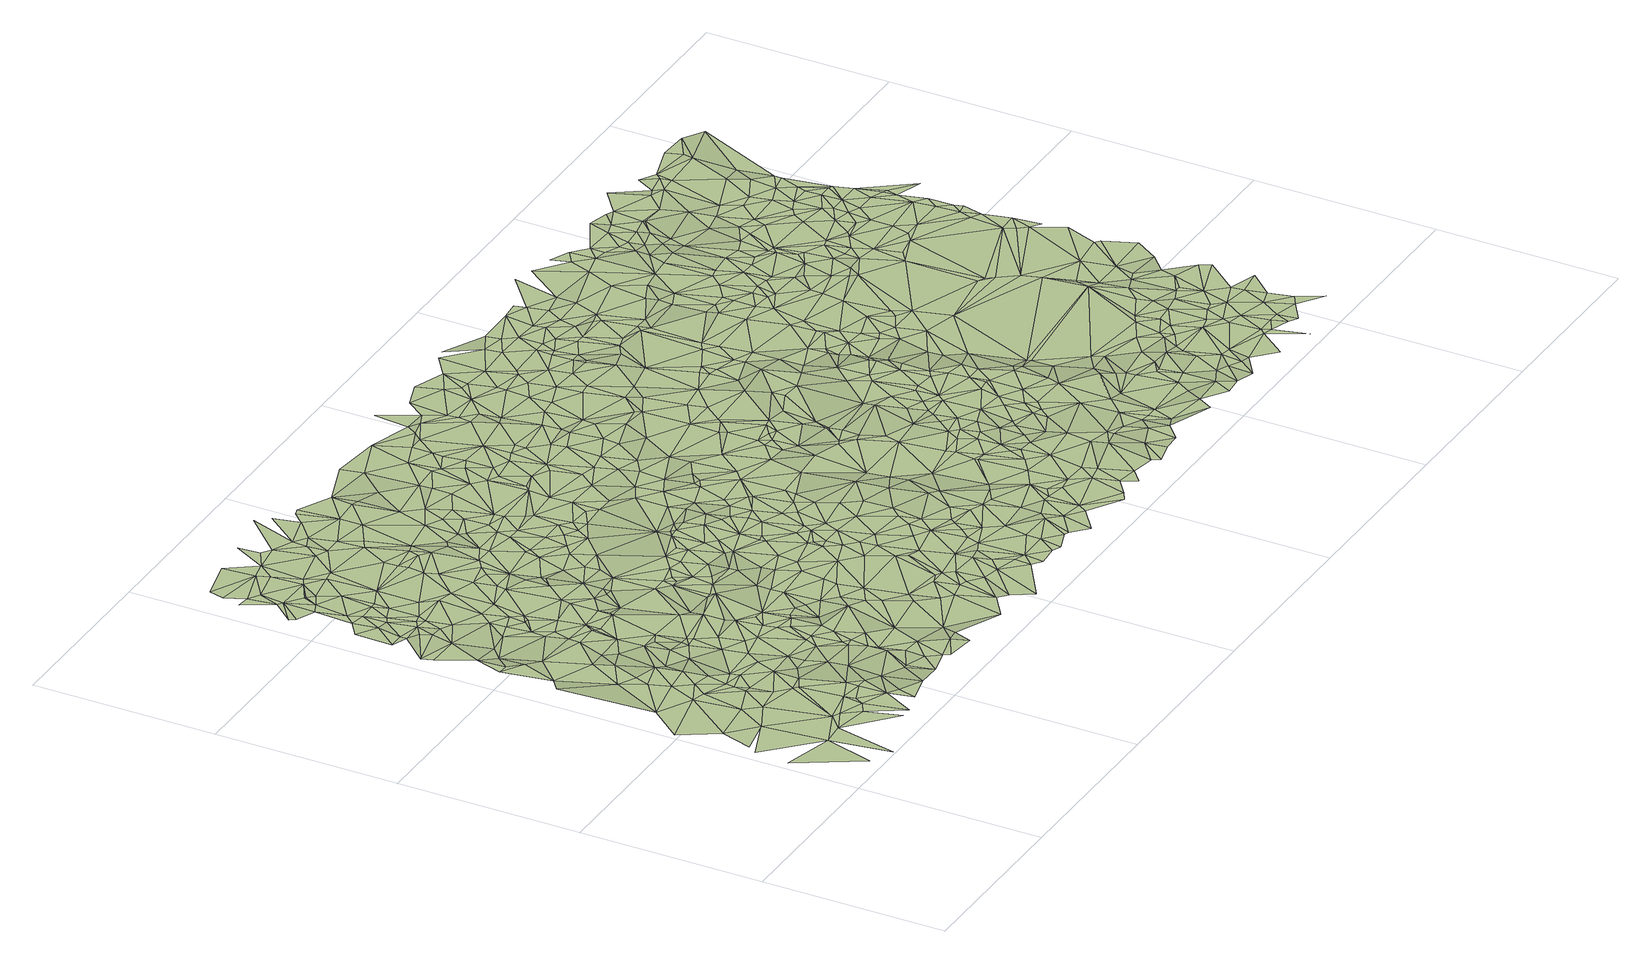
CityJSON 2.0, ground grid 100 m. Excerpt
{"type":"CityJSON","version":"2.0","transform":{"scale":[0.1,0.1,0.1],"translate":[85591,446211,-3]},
"CityObjects":{
"terrain1":{"type":"TINRelief","geometry":[{"type":"CompositeSurface","lod":"2","boundaries":[[[0,1,2]],[[1,3,4]],[[3,5,6]],[[7,8,1]],[[9,10,5]],[[3,11,5]],[[9,12,10]],[[13,3,1]],[[13,1,8]],[[9,5,11]],[[14,11,3]],[[13,14,3]],[[15,13,8]],[[16,17,12]],[[15,8,18]],[[19,12,9]],[[20,18,8]],[[21,16,12]],[[22,9,11]],[[21,12,19]],[[16,23,17]],[[14,24,11]],[[22,11,24]],[[25,13,15]],[[13,26,14]],[[15,18,27]],[[22,28,9]],[[19,9,28]],[[29,24,14]],[[30,27,18]],[[31,32,23]],[[25,15,27]],[[33,16,21]],[[26,29,14]],[[22,24,34]],[[35,23,16]],[[25,36,13]],[[37,32,38]],[[13,36,26]],[[31,38,32]],[[22,39,28]],[[22,34,39]],[[29,40,24]],[[31,23,41]],[[40,34,24]],[[25,27,42]],[[43,16,33]],[[44,21,19]],[[30,45,27]],[[46,19,28]],[[35,41,23]],[[33,21,44]],[[47,37,38]],[[42,27,45]],[[47,38,31]],[[48,28,39]],[[35,16,43]],[[49,50,51]],[[40,52,34]],[[49,51,37]],[[52,39,34]],[[25,42,53]],[[47,31,41]],[[46,28,48]],[[46,44,19]],[[29,54,40]],[[43,33,44]],[[26,54,29]],[[25,55,36]],[[42,45,53]],[[56,48,39]],[[26,36,57]],[[58,37,47]],[[56,39,52]],[[59,60,45]],[[25,53,55]],[[61,62,50]],[[40,54,52]],[[58,49,37]],[[49,63,50]],[[55,57,36]],[[61,50,63]],[[26,57,54]],[[62,64,65]],[[66,44,46]],[[35,43,67]],[[65,68,69]],[[53,45,70]],[[65,64,68]],[[71,41,35]],[[72,46,48]],[[73,47,41]],[[59,74,60]],[[75,43,44]],[[72,48,56]],[[53,70,55]],[[76,58,47]],[[45,60,77]],[[72,66,46]],[[56,52,78]],[[75,67,43]],[[45,77,70]],[[69,68,79]],[[80,64,62]],[[71,35,67]],[[52,54,78]],[[57,81,54]],[[82,44,66]],[[80,62,61]],[[76,47,73]],[[49,83,63]],[[84,68,64]],[[71,85,41]],[[77,60,74]],[[55,86,57]],[[80,61,63]],[[73,41,85]],[[75,44,82]],[[80,84,64]],[[55,70,87]],[[88,49,58]],[[72,89,66]],[[80,63,83]],[[56,78,90]],[[72,56,91]],[[49,92,83]],[[68,93,79]],[[57,86,81]],[[94,67,75]],[[95,96,97]],[[82,66,89]],[[76,88,58]],[[84,93,68]],[[81,98,54]],[[77,87,70]],[[54,98,78]],[[56,90,91]],[[99,100,79]],[[94,71,67]],[[99,79,93]],[[101,80,83]],[[88,92,49]],[[80,102,84]],[[55,87,86]],[[76,73,103]],[[95,100,96]],[[94,75,82]],[[104,93,84]],[[77,74,105]],[[101,102,80]],[[106,97,96]],[[101,83,92]],[[102,104,84]],[[72,107,89]],[[76,103,108]],[[109,73,85]],[[81,86,110]],[[81,110,98]],[[90,78,98]],[[72,91,107]],[[82,89,111]],[[112,100,99]],[[109,103,73]],[[76,108,88]],[[71,113,85]],[[114,104,102]],[[115,106,116]],[[99,93,117]],[[101,114,102]],[[105,74,118]],[[94,113,71]],[[104,117,93]],[[111,89,119]],[[112,96,100]],[[89,107,119]],[[94,82,120]],[[114,121,104]],[[122,108,103]],[[82,111,120]],[[109,85,123]],[[124,106,96]],[[124,116,106]],[[125,87,77]],[[121,117,104]],[[107,91,126]],[[127,92,88]],[[128,103,109]],[[91,90,129]],[[112,99,130]],[[113,123,85]],[[94,131,113]],[[112,132,96]],[[111,119,120]],[[107,133,119]],[[125,77,105]],[[134,110,86]],[[135,88,108]],[[136,101,92]],[[134,98,110]],[[105,118,137]],[[130,99,117]],[[138,122,103]],[[94,139,131]],[[90,98,140]],[[107,126,133]],[[135,108,122]],[[136,114,101]],[[87,141,86]],[[120,119,133]],[[138,103,128]],[[112,142,132]],[[126,91,143]],[[121,144,117]],[[145,142,112]],[[135,127,88]],[[114,146,121]],[[128,109,123]],[[131,123,113]],[[91,129,143]],[[137,118,147]],[[125,105,137]],[[127,136,92]],[[131,139,123]],[[90,140,129]],[[145,112,130]],[[148,149,116]],[[130,117,144]],[[150,122,138]],[[150,135,122]],[[124,96,151]],[[148,152,149]],[[94,120,153]],[[94,153,139]],[[134,86,141]],[[151,96,132]],[[134,154,98]],[[124,148,116]],[[150,138,128]],[[125,155,87]],[[136,146,114]],[[140,98,154]],[[118,156,147]],[[155,141,87]],[[121,157,144]],[[137,147,158]],[[125,137,158]],[[151,132,142]],[[135,159,127]],[[139,153,123]],[[151,142,145]],[[146,157,121]],[[150,159,135]],[[130,144,157]],[[120,133,160]],[[126,161,133]],[[134,141,162]],[[128,123,163]],[[125,158,164]],[[125,164,155]],[[165,143,129]],[[166,145,130]],[[126,143,161]],[[134,167,154]],[[168,124,151]],[[127,169,136]],[[150,128,170]],[[134,162,167]],[[165,129,140]],[[159,169,127]],[[168,148,124]],[[171,147,156]],[[155,172,141]],[[153,173,123]],[[148,174,152]],[[169,146,136]],[[171,158,147]],[[162,141,172]],[[175,140,154]],[[151,145,166]],[[120,160,153]],[[171,164,158]],[[166,130,157]],[[163,123,173]],[[155,164,176]],[[177,178,156]],[[150,179,159]],[[180,140,175]],[[154,167,181]],[[162,182,167]],[[162,172,182]],[[183,143,165]],[[155,176,172]],[[133,161,160]],[[128,163,170]],[[165,140,180]],[[153,184,173]],[[168,151,185]],[[175,154,181]],[[183,161,143]],[[185,151,166]],[[171,156,178]],[[186,157,146]],[[150,170,179]],[[153,187,184]],[[182,172,176]],[[173,184,187]],[[169,186,146]],[[177,188,178]],[[171,189,164]],[[167,182,190]],[[191,166,157]],[[167,190,181]],[[153,160,187]],[[168,192,148]],[[159,193,169]],[[168,185,192]],[[164,189,176]],[[192,174,148]],[[185,166,191]],[[163,173,194]],[[180,175,195]],[[165,180,196]],[[175,181,195]],[[194,173,187]],[[159,179,197]],[[170,163,194]],[[159,197,193]],[[198,160,161]],[[181,190,195]],[[196,180,199]],[[180,195,199]],[[165,196,199]],[[200,171,178]],[[191,157,201]],[[202,178,188]],[[169,193,203]],[[179,170,204]],[[205,185,191]],[[205,192,185]],[[194,187,206]],[[200,189,171]],[[186,207,157]],[[169,203,186]],[[183,165,208]],[[209,195,190]],[[182,176,210]],[[170,194,211]],[[199,195,212]],[[160,213,187]],[[214,157,207]],[[183,208,161]],[[182,210,190]],[[200,178,202]],[[201,157,214]],[[198,161,215]],[[198,213,160]],[[212,195,209]],[[216,206,187]],[[170,211,204]],[[165,199,208]],[[189,210,176]],[[179,204,217]],[[199,212,218]],[[219,194,206]],[[179,220,197]],[[193,197,221]],[[218,212,209]],[[222,223,192]],[[211,194,219]],[[213,216,187]],[[224,222,192]],[[209,190,210]],[[179,217,220]],[[205,224,192]],[[219,206,216]],[[193,225,203]],[[215,161,208]],[[197,220,221]],[[204,226,217]],[[205,191,227]],[[218,209,228]],[[229,204,211]],[[193,221,225]],[[229,226,204]],[[198,215,230]],[[198,230,213]],[[191,201,231]],[[199,218,232]],[[226,220,217]],[[233,200,202]],[[186,234,207]],[[186,203,235]],[[236,189,200]],[[209,237,228]],[[227,191,231]],[[219,216,238]],[[225,221,220]],[[214,207,234]],[[211,219,238]],[[209,210,237]],[[239,210,189]],[[208,199,240]],[[205,241,224]],[[215,208,242]],[[203,225,243]],[[244,229,211]],[[218,228,232]],[[238,216,213]],[[201,214,245]],[[244,226,229]],[[230,215,242]],[[205,227,241]],[[199,232,246]],[[247,239,189]],[[225,220,243]],[[240,199,246]],[[186,235,234]],[[203,243,235]],[[241,248,224]],[[236,247,189]],[[249,242,208]],[[232,228,237]],[[214,234,245]],[[211,238,250]],[[251,220,226]],[[213,230,252]],[[230,242,249]],[[238,213,252]],[[244,211,253]],[[231,201,245]],[[254,237,210]],[[211,250,253]],[[241,227,255]],[[249,208,240]],[[256,252,230]],[[244,251,226]],[[239,254,210]],[[227,231,257]],[[220,258,243]],[[241,255,248]],[[259,236,200]],[[260,200,233]],[[245,234,235]],[[255,227,257]],[[256,230,261]],[[230,249,261]],[[224,248,262]],[[256,263,252]],[[260,259,200]],[[238,252,264]],[[231,245,265]],[[254,266,237]],[[256,261,263]],[[251,267,220]],[[257,231,268]],[[265,245,235]],[[269,235,243]],[[267,258,220]],[[270,232,237]],[[239,271,254]],[[249,272,261]],[[231,265,268]],[[247,271,239]],[[238,273,250]],[[263,264,252]],[[244,253,274]],[[249,240,275]],[[236,276,247]],[[277,243,258]],[[269,265,235]],[[277,269,243]],[[255,278,248]],[[253,250,273]],[[244,274,251]],[[261,264,263]],[[279,246,232]],[[249,280,272]],[[281,240,246]],[[276,271,247]],[[270,237,266]],[[259,276,236]],[[271,266,254]],[[249,275,280]],[[282,260,233]],[[257,268,283]],[[255,257,284]],[[261,272,285]],[[253,273,274]],[[269,286,265]],[[238,264,287]],[[251,288,267]],[[248,278,289]],[[283,268,265]],[[277,286,269]],[[238,287,273]],[[261,290,264]],[[279,232,270]],[[291,275,240]],[[285,272,280]],[[281,246,279]],[[281,291,240]],[[251,274,292]],[[261,285,290]],[[251,292,288]],[[293,276,259]],[[267,294,258]],[[255,284,278]],[[277,258,295]],[[277,296,286]],[[293,259,260]],[[257,283,284]],[[267,288,294]],[[297,265,286]],[[298,260,282]],[[264,290,287]],[[283,265,297]],[[277,299,296]],[[300,266,271]],[[274,273,301]],[[258,294,295]],[[298,293,260]],[[277,295,299]],[[300,270,266]],[[302,280,275]],[[292,303,288]],[[274,301,292]],[[293,304,276]],[[305,285,280]],[[297,286,296]],[[294,288,303]],[[306,271,276]],[[307,298,282]],[[284,308,278]],[[309,282,310]],[[311,290,285]],[[302,275,291]],[[281,279,312]],[[300,279,270]],[[311,287,290]],[[313,291,281]],[[307,282,309]],[[284,314,308]],[[305,280,302]],[[292,315,303]],[[305,311,285]],[[298,316,293]],[[292,301,315]],[[317,294,303]],[[317,295,294]],[[318,273,287]],[[299,319,296]],[[313,281,312]],[[297,296,320]],[[321,322,310]],[[311,323,287]],[[284,283,324]],[[304,306,276]],[[312,279,300]],[[295,325,299]],[[283,297,326]],[[307,327,298]],[[300,271,328]],[[316,304,293]],[[302,291,313]],[[318,301,273]],[[298,327,316]],[[296,319,320]],[[309,310,322]],[[325,319,299]],[[329,287,323]],[[307,309,327]],[[284,330,314]],[[301,331,315]],[[324,283,326]],[[306,328,271]],[[315,332,303]],[[317,303,332]],[[305,333,311]],[[317,334,295]],[[311,329,323]],[[297,320,335]],[[295,334,325]],[[336,305,302]],[[284,324,330]],[[297,335,326]],[[315,331,332]],[[316,337,304]],[[338,331,301]],[[318,287,329]],[[339,312,300]],[[333,329,311]],[[336,333,305]],[[340,313,312]],[[302,313,341]],[[325,342,319]],[[321,343,322]],[[320,319,344]],[[338,301,318]],[[317,332,345]],[[324,326,346]],[[317,347,334]],[[309,348,327]],[[335,320,344]],[[325,334,342]],[[349,332,331]],[[316,327,350]],[[304,337,306]],[[317,345,347]],[[338,349,331]],[[342,344,319]],[[340,312,339]],[[309,322,348]],[[324,346,330]],[[336,302,351]],[[352,300,328]],[[353,302,341]],[[354,329,333]],[[340,341,313]],[[351,302,353]],[[339,300,352]],[[349,345,332]],[[316,355,337]],[[356,318,329]],[[346,326,357]],[[336,358,333]],[[356,329,354]],[[316,350,355]],[[327,348,350]],[[306,359,328]],[[346,357,330]],[[358,354,333]],[[360,349,338]],[[361,348,322]],[[337,355,306]],[[335,362,326]],[[363,322,343]],[[335,344,364]],[[365,353,341]],[[361,322,363]],[[366,340,339]],[[356,367,318]],[[342,364,344]],[[352,328,368]],[[369,338,318]],[[336,351,358]],[[365,351,353]],[[356,354,367]],[[368,328,359]],[[370,339,352]],[[366,339,370]],[[355,359,306]],[[340,371,341]],[[372,345,349]],[[365,341,371]],[[357,326,362]],[[373,342,334]],[[369,360,338]],[[367,354,374]],[[373,334,347]],[[358,374,354]],[[361,375,348]],[[366,376,340]],[[375,350,348]],[[377,363,343]],[[360,372,349]],[[377,343,378]],[[373,347,345]],[[361,363,377]],[[335,364,379]],[[366,370,376]],[[380,351,365]],[[370,352,381]],[[340,376,371]],[[361,377,375]],[[352,368,381]],[[382,358,351]],[[335,379,362]],[[383,318,367]],[[357,384,330]],[[368,359,385]],[[386,359,355]],[[380,365,371]],[[387,364,342]],[[388,350,375]],[[389,345,372]],[[390,374,358]],[[369,372,360]],[[376,370,381]],[[391,377,378]],[[392,355,350]],[[393,367,374]],[[394,382,351]],[[395,369,318]],[[396,351,380]],[[381,368,385]],[[388,375,377]],[[386,385,359]],[[371,376,397]],[[396,394,351]],[[382,390,358]],[[389,373,345]],[[380,371,397]],[[330,384,398]],[[388,399,350]],[[357,362,384]],[[393,374,390]],[[369,400,372]],[[373,401,342]],[[395,318,383]],[[401,387,342]],[[392,386,355]],[[387,379,364]],[[383,367,393]],[[376,381,402]],[[394,390,382]],[[376,402,397]],[[399,392,350]],[[403,377,391]],[[404,388,377]],[[395,400,369]],[[380,397,405]],[[396,380,406]],[[386,407,385]],[[408,381,385]],[[409,362,379]],[[396,406,394]],[[394,410,390]],[[411,389,372]],[[412,393,390]],[[403,391,413]],[[402,414,397]],[[404,377,403]],[[408,402,381]],[[400,411,372]],[[409,379,387]],[[380,405,406]],[[383,393,412]],[[392,407,386]],[[388,415,399]],[[405,397,414]],[[406,410,394]],[[412,390,410]],[[416,392,399]],[[389,417,373]],[[418,384,362]],[[373,419,401]],[[420,385,407]],[[408,385,420]],[[403,413,421]],[[416,399,415]],[[404,422,388]],[[373,417,419]],[[418,362,409]],[[388,422,415]],[[395,423,400]],[[395,383,424]],[[383,412,424]],[[419,425,401]],[[426,392,416]],[[427,407,392]],[[428,387,401]],[[429,409,387]],[[412,410,430]],[[431,414,402]],[[423,411,400]],[[432,406,405]],[[433,389,411]],[[406,434,410]],[[435,402,408]],[[436,405,414]],[[419,417,425]],[[428,429,387]],[[426,416,415]],[[437,398,384]],[[426,438,392]],[[438,427,392]],[[439,417,389]],[[427,420,407]],[[401,425,440]],[[410,434,430]],[[395,424,423]],[[404,403,441]],[[418,409,429]],[[433,439,389]],[[435,431,402]],[[436,432,405]],[[432,434,406]],[[428,401,440]],[[412,430,442]],[[403,421,441]],[[443,408,420]],[[436,414,431]],[[412,442,424]],[[418,437,384]],[[443,420,427]],[[404,441,422]],[[426,415,444]],[[441,421,445]],[[428,446,429]],[[417,447,425]],[[435,408,448]],[[448,408,443]],[[426,444,438]],[[449,418,429]],[[438,450,427]],[[447,440,425]],[[423,451,411]],[[428,440,446]],[[422,452,415]],[[423,424,453]],[[454,436,431]],[[433,411,455]],[[446,456,429]],[[457,432,436]],[[424,442,458]],[[459,430,434]],[[460,417,439]],[[461,462,445]],[[449,429,456]],[[453,424,458]],[[441,445,462]],[[442,430,459]],[[432,459,434]],[[460,447,417]],[[457,436,454]],[[441,463,422]],[[443,427,464]],[[438,444,450]],[[411,451,455]],[[415,452,444]],[[433,460,439]],[[465,418,449]],[[465,437,418]],[[423,453,466]],[[427,450,464]],[[467,458,442]],[[433,455,460]],[[422,463,468]],[[423,466,451]],[[435,469,431]],[[457,459,432]],[[470,446,440]],[[422,468,452]],[[448,443,471]],[[454,431,469]],[[441,462,463]],[[470,440,447]],[[435,448,469]],[[467,442,459]],[[461,472,462]],[[473,453,458]],[[470,456,446]],[[452,450,444]],[[473,458,467]],[[460,474,447]],[[449,456,470]],[[443,464,471]],[[475,465,449]],[[476,457,454]],[[455,451,477]],[[452,478,450]],[[470,447,474]],[[448,471,469]],[[463,462,479]],[[450,478,464]],[[480,451,466]],[[455,481,460]],[[467,459,482]],[[460,483,474]],[[468,484,452]],[[473,467,482]],[[485,437,465]],[[475,449,470]],[[463,479,468]],[[462,472,486]],[[487,453,473]],[[476,459,457]],[[488,466,453]],[[480,477,451]],[[476,454,469]],[[479,462,486]],[[485,465,475]],[[455,477,481]],[[452,484,489]],[[460,490,483]],[[470,474,491]],[[452,489,478]],[[474,483,491]],[[471,464,492]],[[487,473,482]],[[460,481,490]],[[488,453,487]],[[488,480,466]],[[492,464,478]],[[485,493,437]],[[468,494,484]],[[469,471,495]],[[472,496,486]],[[479,486,497]],[[482,459,498]],[[479,494,468]],[[499,477,480]],[[495,471,492]],[[489,500,478]],[[476,498,459]],[[476,469,501]],[[489,484,494]],[[475,470,502]],[[485,475,503]],[[501,469,495]],[[504,487,482]],[[505,497,486]],[[506,481,477]],[[507,470,491]],[[479,497,494]],[[492,478,508]],[[496,509,486]],[[508,478,500]],[[510,491,483]],[[485,503,493]],[[488,487,504]],[[499,506,477]],[[489,494,500]],[[504,482,498]],[[510,483,490]],[[511,490,481]],[[475,502,503]],[[497,512,494]],[[488,513,480]],[[505,512,497]],[[495,492,508]],[[513,499,480]],[[476,501,514]],[[507,502,470]],[[505,486,515]],[[506,511,481]],[[476,514,498]],[[515,486,509]],[[503,516,493]],[[507,491,510]],[[511,517,490]],[[493,516,518]],[[519,494,512]],[[519,512,505]],[[510,490,517]],[[500,494,520]],[[503,502,521]],[[504,498,522]],[[503,523,516]],[[488,504,524]],[[503,521,523]],[[508,500,525]],[[514,526,498]],[[501,495,527]],[[528,506,499]],[[519,505,515]],[[519,520,494]],[[529,511,506]],[[514,501,530]],[[495,508,527]],[[515,509,531]],[[526,522,498]],[[507,532,502]],[[532,521,502]],[[528,499,513]],[[500,520,533]],[[534,507,510]],[[488,535,513]],[[536,517,511]],[[504,522,537]],[[534,532,507]],[[514,538,526]],[[500,533,525]],[[539,516,523]],[[528,529,506]],[[529,536,511]],[[540,510,517]],[[504,537,541]],[[519,515,542]],[[488,524,535]],[[530,501,543]],[[514,530,538]],[[504,541,524]],[[508,525,544]],[[526,545,522]],[[534,510,540]],[[546,523,521]],[[547,515,531]],[[526,538,545]],[[536,540,517]],[[548,549,531]],[[508,544,550]],[[546,521,532]],[[501,527,543]],[[519,551,520]],[[537,522,545]],[[508,550,527]],[[546,532,534]],[[552,533,520]],[[547,542,515]],[[547,531,549]],[[519,542,551]],[[553,538,530]],[[554,539,523]],[[555,525,533]],[[537,545,556]],[[528,513,557]],[[538,558,545]],[[551,552,520]],[[529,559,536]],[[552,555,533]],[[544,525,555]],[[528,559,529]],[[553,530,543]],[[535,557,513]],[[560,534,540]],[[546,554,523]],[[541,537,561]],[[556,545,558]],[[553,562,538]],[[536,563,540]],[[524,541,564]],[[537,556,561]],[[552,565,555]],[[546,534,566]],[[553,543,567]],[[524,564,535]],[[538,568,558]],[[544,569,550]],[[570,552,551]],[[570,565,552]],[[528,557,559]],[[544,555,571]],[[543,527,572]],[[556,558,561]],[[564,541,561]],[[554,573,539]],[[560,566,534]],[[538,562,568]],[[553,567,574]],[[575,555,565]],[[567,543,572]],[[560,540,563]],[[576,542,547]],[[553,574,577]],[[553,577,562]],[[535,564,578]],[[579,547,549]],[[527,550,580]],[[536,559,581]],[[536,582,563]],[[575,571,555]],[[570,575,565]],[[544,571,569]],[[576,551,542]],[[583,554,546]],[[561,558,584]],[[585,570,551]],[[580,550,569]],[[564,561,584]],[[564,584,578]],[[558,568,584]],[[535,578,586]],[[587,572,527]],[[535,588,557]],[[583,546,589]],[[579,549,590]],[[585,575,570]],[[536,581,582]],[[577,591,562]],[[546,566,592]],[[557,581,559]],[[589,546,592]],[[591,568,562]],[[560,563,593]],[[587,527,580]],[[535,586,588]],[[554,594,573]],[[579,576,547]],[[575,595,571]],[[596,569,571]],[[583,594,554]],[[585,597,575]],[[598,567,572]],[[599,584,568]],[[598,574,567]],[[585,551,600]],[[599,568,591]],[[560,601,566]],[[590,602,603]],[[596,580,569]],[[563,582,593]],[[557,604,581]],[[557,588,604]],[[605,577,574]],[[583,589,594]],[[596,571,595]],[[575,606,595]],[[576,600,551]],[[597,606,575]],[[560,593,601]],[[605,591,577]],[[579,590,603]],[[578,584,607]],[[598,572,587]],[[608,587,580]],[[592,566,609]],[[602,610,603]],[[589,592,611]],[[585,612,597]],[[581,613,582]],[[614,580,596]],[[578,607,586]],[[615,596,595]],[[593,582,613]],[[614,608,580]],[[609,566,601]],[[589,611,594]],[[615,595,606]],[[585,600,612]],[[616,599,591]],[[617,584,599]],[[597,618,606]],[[604,619,581]],[[620,587,608]],[[605,574,598]],[[586,621,588]],[[614,596,615]],[[612,618,597]],[[581,619,613]],[[592,609,611]],[[579,622,576]],[[588,621,604]],[[620,608,614]],[[579,603,623]],[[606,618,624]],[[625,587,620]],[[576,622,600]],[[603,610,626]],[[593,627,601]],[[598,587,628]],[[625,628,587]],[[593,613,629]],[[607,584,617]],[[579,623,622]],[[604,621,619]],[[615,606,630]],[[594,611,631]],[[609,601,627]],[[586,607,621]],[[632,591,605]],[[611,609,633]],[[630,606,624]],[[614,615,630]],[[617,599,616]],[[632,616,591]],[[612,634,618]],[[612,600,635]],[[593,629,627]],[[623,603,636]],[[636,603,626]],[[618,634,624]],[[620,614,637]],[[609,627,633]],[[638,622,623]],[[619,639,613]],[[625,640,628]],[[625,620,637]],[[641,598,628]],[[605,598,641]],[[612,635,634]],[[637,614,630]],[[629,613,639]],[[611,633,642]],[[638,623,636]],[[600,622,643]],[[630,624,644]],[[641,628,640]],[[619,621,645]],[[625,637,640]],[[644,624,634]],[[646,636,626]],[[611,647,631]],[[632,617,616]],[[607,648,621]],[[600,643,635]],[[627,629,649]],[[650,622,638]],[[634,635,651]],[[633,627,652]],[[653,638,636]],[[611,642,647]],[[619,645,639]],[[605,641,654]],[[637,655,640]],[[653,636,646]],[[632,605,656]],[[657,607,617]],[[641,640,658]],[[629,639,659]],[[629,659,649]],[[634,651,660]],[[648,661,621]],[[644,634,660]],[[662,645,621]],[[630,644,663]],[[642,633,652]],[[658,640,655]],[[662,621,661]],[[650,643,622]],[[643,651,635]],[[627,649,664]],[[653,650,638]],[[637,630,665]],[[657,617,632]],[[605,654,656]],[[657,648,607]],[[653,646,666]],[[667,660,651]],[[627,664,652]],[[668,659,639]],[[644,660,663]],[[649,659,668]],[[641,658,654]],[[637,665,655]],[[630,663,665]],[[643,667,651]],[[658,655,669]],[[653,666,670]],[[653,670,650]],[[671,649,668]],[[648,672,661]],[[671,664,649]],[[647,673,674]],[[675,632,656]],[[645,676,639]],[[677,645,662]],[[676,668,639]],[[677,662,661]],[[658,669,654]],[[642,678,647]],[[666,646,679]],[[680,660,667]],[[657,632,675]],[[671,681,664]],[[670,666,682]],[[652,664,681]],[[663,660,680]],[[677,661,672]],[[670,682,650]],[[671,668,676]],[[669,655,683]],[[650,684,643]],[[654,685,656]],[[686,672,648]],[[642,652,687]],[[657,686,648]],[[650,682,684]],[[688,652,681]],[[655,665,689]],[[647,678,673]],[[675,656,690]],[[643,691,667]],[[642,687,678]],[[692,665,663]],[[645,693,676]],[[694,681,671]],[[685,690,656]],[[669,695,654]],[[677,672,696]],[[697,645,677]],[[671,676,693]],[[698,663,680]],[[687,652,688]],[[666,699,682]],[[655,700,683]],[[691,680,667]],[[654,695,685]],[[698,692,663]],[[701,688,681]],[[643,684,691]],[[655,689,700]],[[657,675,702]],[[669,683,695]],[[686,696,672]],[[694,671,693]],[[666,679,699]],[[675,690,703]],[[701,681,694]],[[682,704,684]],[[689,665,692]],[[657,702,686]],[[702,675,703]],[[697,677,696]],[[685,705,690]],[[645,706,693]],[[689,692,698]],[[685,695,707]],[[695,683,708]],[[709,687,688]],[[708,683,700]],[[694,693,710]],[[701,694,710]],[[701,709,688]],[[697,706,645]],[[686,711,696]],[[691,712,680]],[[698,680,713]],[[685,707,705]],[[714,673,678]],[[682,699,715]],[[686,702,711]],[[687,714,678]],[[716,689,698]],[[703,690,717]],[[718,695,708]],[[719,710,693]],[[713,680,712]],[[682,720,704]],[[684,721,691]],[[684,704,721]],[[697,696,722]],[[723,700,689]],[[711,722,696]],[[708,700,723]],[[695,724,707]],[[718,724,695]],[[725,687,709]],[[702,703,726]],[[701,710,727]],[[728,690,705]],[[716,698,713]],[[716,723,689]],[[682,715,720]],[[706,719,693]],[[701,727,709]],[[717,690,729]],[[725,714,687]],[[728,729,690]],[[702,726,711]],[[697,722,730]],[[707,731,705]],[[703,717,726]],[[724,731,707]],[[732,710,719]],[[713,712,733]],[[691,734,712]],[[697,730,706]],[[735,718,708]],[[728,705,731]],[[716,713,736]],[[737,708,723]],[[738,727,710]],[[739,725,709]],[[715,699,740]],[[721,704,741]],[[735,724,718]],[[739,709,727]],[[699,742,740]],[[713,733,736]],[[706,743,719]],[[691,721,744]],[[720,745,704]],[[746,717,729]],[[732,738,710]],[[704,747,741]],[[733,712,734]],[[704,745,747]],[[732,719,743]],[[716,748,723]],[[726,717,746]],[[730,749,706]],[[691,744,734]],[[735,708,737]],[[716,736,748]],[[750,714,725]],[[720,715,740]],[[751,729,728]],[[751,728,731]],[[752,725,739]],[[711,753,722]],[[751,746,729]],[[706,749,743]],[[754,736,733]],[[724,755,731]],[[739,727,756]],[[722,753,730]],[[721,741,744]],[[738,756,727]],[[711,726,757]],[[737,723,748]],[[752,750,725]],[[742,758,740]],[[759,733,734]],[[726,746,760]],[[743,749,761]],[[732,756,738]],[[720,762,745]],[[754,733,759]],[[732,743,761]],[[735,755,724]],[[748,736,754]],[[720,740,763]],[[750,764,714]],[[751,731,765]],[[730,766,749]],[[720,763,762]],[[732,761,756]],[[760,746,751]],[[741,747,767]],[[747,745,768]],[[741,767,744]],[[752,739,769]],[[765,731,755]],[[739,756,769]],[[711,757,753]],[[734,744,770]],[[771,740,758]],[[772,726,760]],[[762,768,745]],[[759,734,770]],[[763,740,771]],[[762,763,773]],[[772,757,726]],[[752,774,750]],[[730,753,775]],[[735,737,776]],[[761,749,777]],[[762,773,768]],[[751,765,778]],[[760,751,779]],[[737,748,776]],[[730,775,766]],[[744,767,770]],[[779,751,778]],[[780,771,758]],[[781,780,758]],[[752,769,774]],[[756,761,782]],[[772,760,779]],[[747,768,783]],[[747,783,767]],[[735,776,755]],[[763,784,773]],[[765,755,785]],[[778,765,785]],[[766,777,749]],[[786,763,771]],[[772,779,787]],[[773,784,768]],[[772,787,757]],[[748,754,788]],[[774,789,750]],[[755,790,785]],[[769,756,791]],[[781,792,780]],[[761,777,793]],[[786,784,763]],[[761,793,782]],[[779,778,794]],[[776,790,755]],[[780,795,771]],[[757,796,753]],[[778,785,794]],[[784,783,768]],[[756,782,791]],[[757,787,796]],[[781,797,792]],[[770,767,798]],[[753,799,775]],[[786,771,795]],[[776,748,788]],[[800,766,775]],[[780,792,795]],[[794,785,790]],[[800,777,766]],[[753,796,799]],[[798,767,783]],[[774,769,801]],[[786,802,784]],[[787,779,803]],[[804,800,775]],[[786,795,802]],[[799,804,775]],[[802,805,784]],[[806,793,777]],[[784,807,783]],[[808,792,797]],[[808,795,792]],[[776,809,790]],[[800,806,777]],[[794,790,810]],[[779,794,803]],[[811,782,793]],[[754,759,812]],[[769,791,801]],[[805,807,784]],[[804,813,800]],[[811,791,782]],[[800,813,806]],[[790,809,810]],[[787,814,796]],[[799,796,815]],[[798,783,807]],[[759,770,812]],[[811,793,806]],[[770,798,816]],[[774,801,817]],[[776,788,809]],[[794,810,818]],[[799,819,804]],[[820,802,795]],[[804,819,813]],[[799,815,819]],[[796,821,815]],[[787,803,814]],[[803,794,818]],[[820,805,802]],[[818,810,809]],[[805,822,807]],[[808,797,823]],[[820,795,808]],[[813,824,806]],[[825,823,797]],[[826,798,807]],[[811,827,791]],[[796,828,821]],[[811,806,827]],[[813,819,824]],[[826,807,822]],[[820,822,805]],[[814,828,796]],[[801,791,827]],[[754,829,788]],[[826,816,798]],[[815,830,819]],[[821,830,815]],[[824,831,806]],[[830,824,819]],[[826,822,832]],[[801,833,817]],[[806,831,827]],[[808,823,834]],[[770,816,812]],[[820,808,835]],[[820,832,822]],[[821,836,830]],[[818,809,837]],[[835,808,834]],[[838,816,826]],[[838,826,832]],[[803,818,837]],[[801,827,839]],[[821,828,840]],[[809,788,841]],[[830,842,824]],[[801,839,833]],[[803,843,814]],[[821,840,836]],[[824,842,831]],[[838,844,816]],[[820,845,832]],[[830,836,842]],[[814,846,828]],[[823,847,834]],[[848,847,823]],[[849,827,831]],[[833,850,851]],[[754,812,829]],[[839,850,833]],[[820,835,852]],[[836,853,842]],[[838,832,854]],[[840,828,855]],[[840,853,836]],[[820,852,845]],[[842,856,831]],[[849,831,856]],[[839,827,857]],[[849,858,827]],[[859,834,847]],[[845,854,832]],[[803,837,843]],[[828,846,855]],[[838,854,844]],[[814,843,846]],[[860,835,834]],[[857,827,858]],[[839,861,850]],[[812,816,844]],[[853,862,842]],[[860,834,859]],[[859,847,863]],[[860,852,835]],[[839,864,861]],[[849,856,865]],[[839,857,864]],[[845,852,866]],[[842,867,856]],[[868,841,788]],[[840,869,853]],[[854,870,844]],[[809,871,837]],[[845,866,854]],[[849,865,858]],[[840,855,869]],[[842,862,867]],[[844,870,872]],[[809,841,871]],[[865,856,867]],[[873,859,863]],[[846,869,855]],[[868,788,874]],[[875,861,864]],[[860,859,873]],[[875,864,857]],[[876,846,843]],[[873,863,877]],[[860,878,852]],[[874,788,829]],[[812,844,872]],[[853,879,862]],[[857,858,880]],[[876,843,837]],[[878,866,852]],[[881,854,866]],[[858,865,882]],[[875,857,883]],[[853,869,879]],[[862,884,867]],[[881,870,854]],[[880,858,882]],[[857,880,883]],[[885,860,873]],[[881,866,886]],[[875,887,861]],[[876,888,846]],[[846,888,869]],[[878,886,866]],[[865,867,889]],[[890,873,877]],[[891,872,870]],[[862,879,884]],[[885,878,860]],[[867,884,892]],[[876,837,893]],[[865,889,882]],[[875,883,887]],[[868,894,841]],[[889,867,892]],[[812,872,891]],[[881,895,870]],[[885,873,890]],[[883,880,896]],[[897,892,884]],[[891,870,895]],[[898,881,886]],[[871,841,894]],[[869,899,879]],[[878,898,886]],[[871,893,837]],[[861,887,900]],[[879,897,884]],[[876,893,888]],[[880,882,901]],[[902,869,888]],[[902,899,869]],[[889,903,882]],[[812,891,904]],[[883,896,887]],[[905,829,812]],[[905,812,904]],[[896,880,901]],[[898,895,881]],[[889,892,906]],[[882,903,901]],[[905,907,829]],[[905,904,907]],[[899,908,879]],[[908,897,879]],[[885,909,878]],[[897,906,892]],[[902,908,899]],[[893,910,888]],[[885,890,911]],[[912,904,891]],[[912,891,895]],[[878,913,898]],[[896,914,887]],[[898,915,895]],[[902,888,916]],[[909,913,878]],[[885,911,917]],[[916,888,910]],[[887,914,900]],[[885,917,909]],[[889,918,903]],[[902,916,908]],[[908,919,897]],[[893,920,910]],[[921,893,871]],[[890,922,911]],[[897,919,906]],[[923,901,903]],[[889,906,918]],[[896,901,924]],[[925,874,829]],[[926,871,894]],[[925,829,907]],[[927,895,915]],[[925,907,904]],[[896,924,914]],[[898,927,915]],[[912,895,927]],[[921,920,893]],[[928,904,912]],[[920,916,910]],[[929,921,871]],[[930,908,916]],[[923,924,901]],[[914,931,900]],[[932,894,868]],[[930,916,920]],[[928,912,933]],[[929,871,926]],[[934,906,919]],[[925,904,928]],[[933,912,935]],[[908,936,919]],[[917,937,909]],[[932,868,874]],[[912,927,935]],[[914,924,938]],[[918,906,934]],[[909,937,913]],[[913,939,898]],[[921,940,920]],[[914,938,931]],[[941,923,903]],[[929,926,921]],[[930,920,940]],[[898,942,927]],[[941,903,918]],[[930,943,908]],[[944,924,923]],[[936,934,919]],[[943,936,908]],[[944,938,924]],[[945,930,940]],[[946,928,933]],[[898,939,942]],[[927,942,935]],[[926,894,932]],[[946,933,935]],[[918,934,947]],[[921,926,948]],[[949,874,925]],[[921,950,940]],[[944,923,941]],[[951,934,936]],[[945,952,930]],[[941,918,947]],[[951,947,934]],[[953,925,928]],[[921,948,950]],[[945,940,954]],[[930,952,943]],[[944,955,938]],[[956,951,936]],[[957,932,874]],[[943,956,936]],[[946,958,928]],[[959,948,926]],[[957,874,949]],[[945,954,952]],[[940,960,954]],[[950,960,940]],[[941,947,961]],[[962,953,928]],[[963,947,951]],[[955,964,938]],[[962,928,958]],[[965,944,941]],[[959,950,948]],[[956,966,951]],[[963,961,947]],[[967,925,953]],[[943,952,968]],[[965,955,944]],[[943,968,956]],[[959,926,969]],[[954,970,952]],[[965,941,961]],[[963,951,971]],[[954,960,970]],[[969,926,932]],[[951,966,971]],[[949,925,967]],[[972,964,955]],[[956,968,966]],[[970,973,952]],[[952,973,968]],[[963,974,961]],[[965,972,955]],[[975,970,960]],[[976,960,950]],[[976,950,959]],[[968,977,966]],[[963,971,974]],[[971,966,977]],[[965,961,978]],[[957,979,932]],[[959,969,980]],[[981,973,970]],[[957,949,979]],[[965,982,972]],[[976,975,960]],[[975,981,970]],[[969,932,983]],[[984,968,973]],[[961,974,985]],[[986,959,980]],[[984,977,968]],[[983,932,979]],[[987,979,949]],[[982,988,972]],[[986,976,959]],[[989,974,971]],[[989,971,977]],[[978,961,985]],[[965,978,982]],[[981,984,973]],[[980,969,983]],[[990,981,975]],[[984,991,977]],[[982,992,988]],[[976,990,975]],[[980,983,993]],[[978,992,982]],[[986,980,994]],[[995,977,991]],[[989,977,995]],[[996,974,989]],[[994,980,993]],[[981,997,984]],[[996,985,974]],[[990,998,981]],[[986,999,976]],[[986,994,999]],[[997,991,984]],[[976,1000,990]],[[1001,997,981]],[[998,1001,981]],[[997,995,991]],[[976,999,1000]],[[1002,990,1000]],[[1002,998,990]],[[1003,989,995]],[[1004,992,978]],[[1001,995,997]],[[1005,996,989]],[[1004,978,985]],[[1002,1000,1006]],[[1001,1003,995]],[[1002,1006,998]],[[1005,989,1003]],[[996,1007,985]],[[1005,1007,996]],[[1006,1000,1008]],[[1006,1008,998]],[[1004,985,1007]],[[1004,1009,992]],[[1009,1010,992]],[[1011,1007,1005]],[[1004,1012,1009]],[[1012,1010,1009]],[[1004,1007,1011]],[[1004,1011,1012]]]}]}
},
"vertices":[
[230,60,20],[309,330,20],[26,400,21],[276,680,19],[45,590,19],[127,810,21],[77,640,20],[359,0,19],[435,340,20],[346,1090,19],[4,1010,21],[373,840,19],[153,1190,22],[521,420,19],[444,760,19],[562,400,19],[302,1480,19],[105,1710,35],[632,310,20],[410,1240,20],[689,120,18],[367,1350,21],[417,1070,19],[187,1770,20],[537,900,21],[716,460,18],[663,710,20],[699,350,19],[477,1150,20],[592,780,20],[755,120,16],[264,1970,18],[140,2040,20],[398,1430,20],[545,970,19],[420,1680,15],[688,690,21],[193,2190,16],[201,2040,18],[556,1020,18],[573,900,19],[332,1910,14],[728,400,18],[466,1580,13],[541,1400,14],[843,290,19],[563,1260,18],[282,2120,1],[582,1130,17],[285,2380,10],[75,2440,17],[97,2380,17],[665,1000,17],[835,440,19],[769,870,18],[840,510,19],[652,1050,16],[763,730,19],[345,2180,4],[868,150,20],[895,250,20],[267,2550,23],[215,2590,18],[296,2490,23],[205,2620,24],[120,2620,22],[591,1370,1],[537,1690,1],[223,2750,29],[118,2820,27],[897,440,18],[571,1830,19],[704,1300,4],[536,2000,24],[1025,190,18],[580,1620,6],[435,2180,23],[995,400,4],[812,980,19],[201,2880,28],[323,2590,26],[861,790,7],[691,1540,17],[357,2480,26],[292,2740,26],[570,1890,21],[986,690,7],[1010,590,2],[522,2300,24],[716,1410,17],[862,1060,17],[836,1190,17],[423,2450,24],[287,2870,27],[676,1680,21],[111,3140,28],[219,3270,26],[90,3170,28],[935,880,13],[255,2940,27],[214,3090,28],[393,2580,25],[370,2620,25],[541,2080,23],[328,2760,26],[1122,340,0],[196,3290,26],[795,1350,18],[530,2210,22],[597,1980,22],[945,790,8],[744,1510,20],[276,3120,27],[695,1830,20],[416,2630,25],[104,3450,27],[172,3440,27],[382,2870,29],[1176,200,1],[798,1390,20],[808,1540,18],[414,2790,28],[612,2150,22],[730,1880,20],[233,3400,28],[1202,480,15],[858,1360,18],[578,2370,26],[701,2020,22],[958,1130,17],[409,3050,27],[709,1820,20],[309,3200,27],[851,1390,17],[1077,800,16],[617,2240,24],[589,2610,29],[1140,340,4],[638,2150,23],[731,1800,20],[1019,1090,17],[1165,670,15],[320,3200,26],[931,1260,17],[415,2870,30],[348,3160,28],[528,2690,29],[1239,290,15],[390,3510,24],[126,3550,27],[659,2180,24],[428,3270,23],[143,3630,29],[877,1810,18],[1108,870,16],[1199,580,14],[1291,220,15],[530,2920,29],[1249,400,14],[686,2360,25],[1037,1530,11],[1096,1430,11],[1176,710,15],[870,2040,23],[1214,530,13],[1109,1260,18],[522,3190,25],[1156,870,15],[416,3440,24],[676,2590,28],[874,2090,26],[1350,390,14],[1213,680,15],[876,1890,19],[376,3690,23],[1144,1050,17],[1300,650,16],[1316,190,15],[1445,260,15],[844,2380,23],[1129,1120,17],[1185,1000,17],[1240,790,16],[1095,1310,15],[890,1830,17],[468,3290,23],[790,2800,27],[974,1820,4],[1476,170,14],[1419,550,10],[1269,870,15],[584,3200,25],[487,3530,23],[828,2550,23],[969,1960,23],[1255,1030,18],[1185,1190,18],[852,2430,24],[1101,1500,0],[1236,1180,18],[1545,350,1],[790,3020,26],[1518,270,11],[815,2730,27],[964,2200,29],[691,3340,26],[1042,1930,14],[803,2890,27],[1303,1470,10],[1351,930,0],[1506,850,6],[1065,2070,25],[1277,1050,18],[1206,1750,9],[792,2940,26],[1254,1490,8],[1085,1930,11],[961,2330,27],[1346,1060,18],[1079,1970,16],[981,2430,22],[927,2530,22],[588,3590,26],[582,3710,24],[640,3550,26],[968,2580,24],[1018,2280,25],[760,3310,26],[1404,1030,15],[1022,2250,25],[1271,1690,11],[873,3170,25],[1457,1180,15],[1780,160,4],[925,2900,26],[980,2860,25],[1692,590,7],[1479,990,12],[1201,1980,10],[1585,800,8],[1443,1320,24],[750,3420,24],[1284,1490,9],[1023,2620,24],[1138,2220,20],[943,2960,25],[1457,1250,14],[1624,730,8],[755,3500,26],[1368,1520,12],[1220,2060,22],[1193,2380,20],[1287,1750,12],[1210,2140,23],[1553,920,10],[824,3450,27],[1314,1690,12],[860,3310,26],[1130,2620,22],[1775,490,8],[1833,440,9],[1385,1640,12],[846,3760,28],[1337,1730,11],[1410,1780,10],[1002,2980,19],[1652,990,12],[1204,2460,21],[923,3200,25],[1075,2820,20],[1664,1070,12],[1682,860,11],[1430,1560,14],[1336,2140,24],[1284,2260,24],[1530,1470,21],[1732,640,10],[1125,2670,24],[938,3550,27],[1685,1200,10],[1521,1510,26],[1632,1320,11],[1906,250,8],[1059,3280,24],[1056,3400,25],[1526,1630,11],[1122,2850,14],[1503,1850,9],[1231,2450,21],[902,3690,28],[1490,1760,10],[1625,1390,10],[1347,2310,23],[1897,590,10],[1290,2590,22],[1309,2670,20],[1205,2830,16],[1202,3010,20],[1930,460,9],[1234,2800,17],[1850,1090,11],[1451,2250,25],[1692,1580,11],[1373,2440,21],[1954,610,10],[1663,1610,11],[2028,870,8],[1973,450,8],[995,3610,27],[2048,390,9],[1961,210,5],[1604,1780,12],[1750,1260,11],[1764,1370,11],[1032,3620,27],[1432,2370,22],[1986,590,10],[1370,2590,21],[1692,2000,5],[1341,2870,21],[1289,2960,21],[2036,100,2],[2140,370,9],[1596,1840,11],[1202,3410,27],[1350,2740,21],[1259,3180,18],[2031,540,10],[1956,1000,8],[1682,1910,12],[1217,3530,27],[1503,2330,23],[1505,2440,21],[1701,1740,12],[1454,2710,21],[1337,3080,23],[1752,1690,11],[2058,810,10],[1577,2320,23],[1939,1220,9],[1938,1300,9],[1858,1490,8],[1448,2760,21],[2262,250,8],[1389,2960,22],[1534,2590,19],[1245,3400,25],[1504,2620,21],[2191,530,6],[1561,2390,21],[2182,620,7],[1854,1630,11],[1997,1140,9],[1854,1520,8],[1745,1920,11],[2129,790,8],[1723,1940,10],[1381,3360,16],[1848,1820,13],[2071,990,9],[1676,2380,23],[2218,440,7],[1522,3210,22],[2270,340,6],[1517,3030,25],[1892,1530,8],[1956,1280,9],[1793,1960,10],[2060,1080,10],[1729,2330,21],[1995,1230,9],[1993,1390,10],[1729,2480,20],[1731,2720,20],[1820,1920,13],[2256,540,10],[2050,1340,9],[2331,320,6],[2317,210,6],[1522,3140,25],[2008,1590,10],[2110,1230,8],[1935,1770,12],[1924,2060,7],[1500,3500,24],[2159,1050,9],[2236,880,8],[1651,3000,21],[2322,570,8],[1720,2600,20],[1939,1860,16],[2431,220,7],[2323,830,8],[1942,1970,11],[1978,1750,12],[1926,2240,7],[2007,1660,12],[2070,1390,9],[1471,3620,26],[2350,640,7],[1827,2330,17],[1723,2940,20],[2142,1310,9],[2501,320,7],[2500,400,7],[2127,1540,9],[2081,1680,10],[2324,950,9],[2268,1210,9],[1672,3220,21],[2072,1800,9],[1912,2470,22],[2014,1960,11],[2478,200,7],[2176,1480,9],[2460,620,9],[2400,700,7],[1854,2770,20],[1692,3360,19],[1759,2750,19],[2366,1030,9],[2591,240,7],[2530,530,7],[2019,2290,6],[2048,2150,4],[1776,2910,21],[2439,760,7],[2396,920,8],[1771,3090,22],[1714,3190,20],[2109,1850,9],[2293,1450,8],[2198,1740,12],[1980,2560,24],[2189,1760,8],[2347,1340,9],[2247,1540,8],[1750,3590,22],[2460,790,9],[1946,2720,19],[1837,2970,21],[2672,390,12],[2166,2010,8],[2422,1090,10],[2583,750,8],[2618,230,7],[1835,3120,22],[1932,2930,22],[2416,1250,8],[1824,3300,21],[2561,850,8],[2108,2430,20],[2658,720,7],[2153,2200,4],[2321,1570,8],[2070,2540,22],[1821,3240,21],[2326,1630,9],[2177,2050,11],[2317,1870,8],[1991,2760,19],[2703,150,8],[2739,320,10],[2711,430,9],[2603,990,27],[1827,3410,20],[2165,2340,5],[2219,2040,8],[2710,540,13],[2529,1350,30],[1996,3110,22],[2550,1180,29],[2827,250,12],[2251,2100,11],[2001,2960,22],[1906,3410,22],[2511,1640,11],[2173,2560,22],[2645,950,28],[2827,470,14],[2232,2390,16],[2179,2750,22],[2375,1920,9],[2077,2920,21],[2707,700,16],[1951,3460,21],[2860,300,13],[2351,2160,10],[2353,2280,4],[2768,740,27],[2165,2830,19],[2077,2980,22],[2685,1140,14],[1992,3520,19],[2918,600,16],[2677,1240,9],[3009,130,15],[2865,470,14],[2555,1830,8],[2325,2540,20],[2829,780,15],[2656,1360,10],[2168,3270,24],[2045,3480,22],[2486,2060,10],[2967,450,16],[2331,2630,23],[2227,3140,23],[2796,1070,13],[3061,160,16],[2307,2950,21],[2309,2800,22],[2920,510,16],[2455,2460,6],[2677,1650,17],[3113,360,18],[2118,3510,21],[2318,2850,18],[2005,3710,23],[3045,460,18],[3028,670,18],[2179,3340,23],[2665,1920,7],[2170,3400,22],[2667,2170,8],[3004,950,19],[2662,1820,8],[2975,1350,20],[2515,2600,17],[2434,2730,23],[2822,1600,18],[3149,230,18],[2259,3270,20],[3008,930,19],[2278,3160,20],[2670,2330,8],[2442,2800,21],[2685,1970,7],[2727,1770,11],[2199,3620,17],[2428,3000,19],[2679,2130,11],[3174,450,19],[2901,1540,19],[3019,1060,19],[2722,1910,8],[2366,3370,20],[3204,380,19],[3194,150,17],[3265,210,19],[3008,1110,18],[3204,640,21],[3112,730,19],[2850,1610,19],[2382,3530,23],[3062,930,20],[2765,1950,7],[2661,2590,10],[2808,1930,8],[2636,2620,15],[2511,3130,20],[2833,2000,8],[2926,1720,21],[2521,3010,21],[2756,2210,8],[3149,830,20],[2522,3260,20],[2943,1550,21],[2922,1850,11],[3131,1110,22],[3187,790,20],[3173,1020,22],[2994,1430,21],[2344,3670,17],[2945,1640,21],[3182,900,22],[3417,530,17],[2932,1710,21],[2772,2230,8],[3450,450,12],[3170,1180,22],[2731,2720,18],[2670,2920,22],[2435,3460,23],[2882,2010,7],[3264,780,23],[2849,2330,8],[3149,1360,27],[2825,2430,6],[2482,3450,22],[3400,190,15],[2954,1790,20],[2522,3310,21],[2661,3060,19],[2511,3600,22],[3238,1040,22],[3217,1140,20],[3313,840,22],[3205,1600,38],[2973,1980,21],[3438,670,15],[2630,3200,21],[3430,150,15],[3523,290,20],[2782,2650,10],[3196,1660,35],[3307,970,30],[3064,2240,13],[3215,1250,36],[2680,3280,21],[3546,180,15],[2626,3430,22],[3406,770,12],[2738,2930,21],[3282,1190,38],[3298,1090,36],[3108,2040,21],[3099,2110,22],[3354,910,34],[2847,2730,15],[3258,1310,37],[2981,2450,8],[3532,500,18],[3547,470,11],[3383,940,34],[3281,1350,36],[3639,180,16],[2787,3170,20],[3247,1450,38],[2815,3050,19],[3411,1130,35],[2636,3690,23],[3213,2030,21],[2702,3300,22],[3504,890,33],[3519,820,22],[3657,340,18],[3398,1330,37],[3620,460,13],[2979,2900,22],[3342,1410,37],[3317,1570,36],[2820,3440,25],[3688,730,36],[3501,1050,34],[3033,2770,11],[3728,260,17],[2806,3530,25],[3148,2320,5],[2931,3110,17],[3731,540,13],[3550,870,33],[2929,3310,20],[3723,410,11],[3405,1720,34],[3431,1370,36],[3348,1830,34],[3271,2260,20],[3419,1490,36],[2928,3040,23],[3565,970,34],[3137,2470,7],[3123,2520,8],[3562,1110,34],[2922,3220,20],[3586,1220,34],[3797,290,10],[3605,920,33],[2951,3050,21],[3464,1500,35],[3776,400,10],[2981,3110,18],[3188,2460,8],[2928,3590,19],[2691,3700,24],[3334,2070,20],[3091,2930,16],[3179,2540,8],[2941,3510,20],[3974,170,16],[3677,1040,31],[2959,3230,19],[3838,400,11],[3575,1490,34],[3798,620,31],[3447,1760,34],[3316,2370,8],[2992,3440,19],[2994,3310,18],[3660,1320,32],[3436,1930,37],[3807,910,33],[3658,1230,32],[3150,2970,21],[3091,3170,20],[3561,1650,34],[3310,2430,7],[3323,2610,8],[3676,1220,32],[4019,250,17],[3645,1430,34],[3066,3280,18],[3407,2230,14],[3411,2100,14],[3898,620,11],[3573,1830,34],[3332,2950,17],[3581,1790,35],[3618,1520,34],[3138,3370,19],[3143,3170,19],[3409,2380,9],[3828,980,33],[3815,1160,34],[3140,3590,22],[4070,340,11],[3748,1320,34],[3578,2050,9],[3619,1670,35],[3218,2990,21],[4116,420,13],[3987,780,31],[3386,2550,8],[3746,1410,35],[3623,1750,31],[3123,3430,19],[3569,2160,10],[3216,3250,17],[3618,1950,9],[3584,2000,9],[3378,2640,9],[3631,1860,10],[3318,3160,22],[3861,1140,36],[3978,1030,8],[3811,1630,10],[3856,1190,30],[3818,1550,8],[3289,3190,22],[3235,3340,20],[4202,260,17],[4035,720,22],[4156,160,17],[3357,2980,19],[4036,840,18],[4080,630,15],[3603,2080,10],[4068,680,19],[3887,1450,11],[3378,2920,16],[3262,3540,20],[3706,2010,10],[3285,3430,20],[3670,2550,11],[3967,1170,8],[3859,1810,8],[3360,3210,20],[3724,2340,10],[4259,170,15],[3974,1150,8],[3739,2160,10],[3432,2980,18],[4161,560,12],[4209,440,12],[3243,3600,20],[3815,1900,10],[3652,2760,6],[4172,850,10],[4236,610,11],[3416,3350,17],[4140,910,10],[4309,310,10],[3734,2200,11],[4188,560,11],[3405,3450,25],[3665,2700,9],[3987,1730,8],[3638,2940,4],[3813,2000,11],[3783,2100,11],[4370,280,12],[4363,140,10],[3608,3070,18],[4291,710,11],[4335,600,16],[3859,1920,10],[4388,460,8],[3791,2300,10],[4174,1680,10],[3465,3710,23],[3943,1880,9],[3630,3270,22],[4438,240,13],[3630,3010,15],[3973,2050,9],[4456,360,8],[3821,2480,13],[4491,230,8],[4402,800,10],[3801,2570,11],[3727,2750,9],[3706,3430,18],[4400,540,8],[4048,2220,10],[3805,2690,10],[4420,590,9],[3735,2980,6],[4468,680,10],[4517,350,8],[4121,1880,8],[4040,1930,9],[3724,3120,19],[4720,1230,12],[3804,2750,10],[4065,2340,9],[3910,2560,11],[4532,870,10],[3580,3680,19],[4072,1970,8],[3908,2640,12],[4640,560,8],[3950,2540,10],[4518,650,9],[4724,270,10],[3901,2820,10],[4609,120,9],[4495,720,9],[3841,3140,14],[4068,2410,9],[4694,1470,9],[3975,2650,11],[3964,2890,8],[4584,710,9],[3744,3550,20],[4752,300,9],[4741,470,9],[4044,2640,10],[4300,2270,10],[4616,780,9],[3829,3460,19],[4135,2530,10],[4518,1730,10],[4059,2770,11],[4265,2300,13],[4580,900,12],[4715,580,10],[4227,2380,11],[4779,260,8],[4826,70,9],[3953,3150,14],[3819,3600,20],[3715,3650,20],[4756,510,9],[4085,2630,10],[4718,790,8],[4168,2500,12],[4015,2900,9],[3979,3320,23],[3975,3240,23],[4852,300,10],[4825,450,9],[3904,3530,18],[4141,2770,11],[4883,220,9],[3903,3450,18],[4043,3150,24],[4801,620,10],[4139,2910,11],[4588,1670,9],[4273,2550,10],[4748,890,10],[4524,2130,8],[4723,970,11],[4913,300,9],[4662,1570,10],[3977,3410,21],[4336,2330,13],[4928,190,10],[4905,570,8],[4306,2720,9],[4055,3310,19],[4823,810,5],[4108,3240,16],[4035,3390,22],[4213,2790,11],[4990,410,6],[4848,630,10],[4072,3520,20],[4382,2450,9],[4161,3150,2],[5049,270,5],[4796,1050,12],[4228,2890,12],[4445,2340,8],[4560,1710,9],[4894,840,6],[4140,3400,23],[4298,2760,10],[4954,720,5],[4333,2620,11],[4112,3640,18],[4169,3340,19],[4365,2600,10],[4171,3230,14],[4777,1200,9],[4735,1300,9],[4312,2920,14],[4746,1310,9],[4335,2750,10],[5055,550,5],[4450,2420,8],[5113,310,5],[4881,1080,8],[5045,620,5],[4144,3540,22],[4927,840,6],[4477,2550,8],[5080,440,5],[4363,3120,4],[4391,2910,14],[4512,2420,9],[4556,2320,7],[5180,170,10],[4251,3410,24],[4241,3420,24],[4921,1380,9],[4710,2200,7],[5013,910,5],[4951,1200,13],[4593,2180,7],[4519,2560,8],[4223,3610,19],[5023,1860,9],[4933,1100,8],[4431,2990,12],[5022,990,14],[4504,2890,12],[5198,570,5],[4262,3590,22],[5190,800,6],[4603,2480,12],[4453,3280,3],[5161,860,5],[4619,2740,11],[4381,3400,22],[4629,2500,11],[5119,1080,9],[4477,3140,6],[4765,2240,8],[5091,1750,9],[4791,2340,7],[4530,2960,11],[4705,2610,10],[5104,1400,10],[4734,2510,9],[4477,3500,23],[4657,2810,11],[5049,1800,9],[5203,1210,10],[4858,2240,8],[4788,2460,9],[4569,3170,10],[5132,1380,10],[4623,3070,11],[4406,3700,19],[4562,3470,20],[4703,2840,10],[5172,1580,10],[4777,2720,10],[5033,2040,12],[4803,2590,10],[4732,2970,10],[4529,3520,20],[4802,2670,10],[4706,3080,11],[4865,2560,10],[5037,2360,10],[4772,2870,10],[4658,3480,20],[5123,1860,11],[5057,2110,12],[4890,2670,10],[4647,3540,20],[5088,2010,12],[4889,2780,10],[4809,3260,10],[5047,2240,12],[5144,1710,9],[4580,3620,23],[4846,3010,9],[4978,2560,10],[4886,2870,9],[4674,3570,19],[5112,2120,12],[5098,2170,11],[4903,2920,9],[4853,3150,12],[4963,2780,9],[5015,2670,9],[5096,2310,11],[5061,2460,9],[4984,2770,9],[5054,2530,9],[4944,3030,8],[4895,3490,19],[4944,3070,8],[5076,2520,9],[4914,3260,5],[5212,2410,8],[4895,3540,23],[4870,3630,20],[5174,3570,0],[5027,3620,24]
]}
